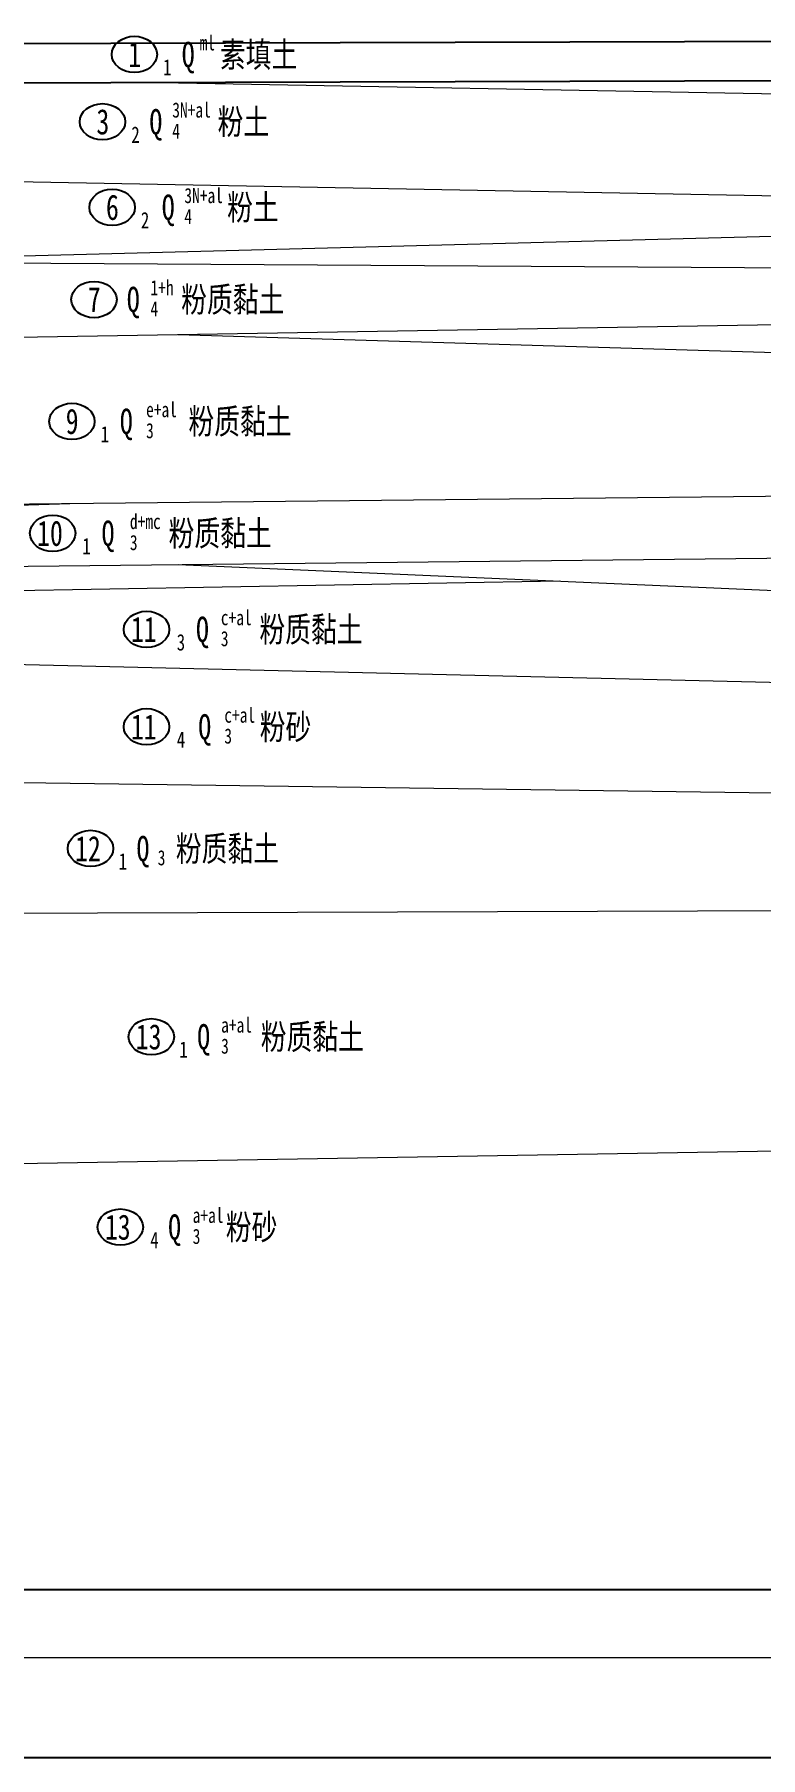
# Model space of a CAD drawing. Header units: millimetres. Extents: x 946 to 3601, y 223 to 2569.
# Drawn here: x 1686.3 to 1734.3, y 483.1 to 597 of the extents above; entities that cross this region are included whole.
import ezdxf

# ---------------------------------------------------------------- set-up
doc = ezdxf.new("R2010")
doc.units = ezdxf.units.MM
doc.layers.add('地质-地层符号', color=3, linetype='Continuous')
doc.layers.add('地质-地面线', color=7, linetype='Continuous')
doc.layers.add('地质-地层线', color=7, linetype='Continuous', lineweight=15)
doc.layers.add('地质-标注栏', color=1, linetype='Continuous', lineweight=25)
doc.styles.add('地层编号', font='', dxfattribs={"width": 0.7, "height": 3})
doc.styles.add('岩土名称', font='', dxfattribs={"width": 0.7, "height": 3})
doc.styles.add('时代', font='', dxfattribs={"width": 0.7, "height": 3})
doc.styles.get('地层编号').set_extended_font_data('仿宋_GB2312')
doc.styles.get('岩土名称').set_extended_font_data('仿宋_GB2312')
doc.styles.get('时代').set_extended_font_data('仿宋_GB2312')

msp = doc.modelspace()

# ---------------------------------------------------------------- linework, layer by layer
at = {"color": 7, "linetype": 'Continuous'}
msp.add_line((1597.89, 593.52), (1793.69, 594.08), dxfattribs=at)
at = {"layer": '地质-地层符号', "color": 7, "linetype": 'Continuous'}
for centre in [(1692.89, 595.64), (1690.78, 591.19), (1691.42, 585.54), (1690.22, 579.45), (1688.76, 571.4), (1687.49, 564.01), (1693.69, 557.66), (1693.69, 551.23), (1689.99, 543.19), (1694.01, 530.75), (1691.96, 518.18)]:
    msp.add_ellipse(centre, major_axis=(-1.5, 0), ratio=0.8, dxfattribs=at)
at = {"layer": '地质-地层线', "color": 7}
for p, q in [((1693.4, 593.8), (1793.69, 591.98)), ((1597.89, 588.92), (1793.69, 585.18)), ((1597.89, 580.02), (1793.69, 585.18)), ((1671.31, 581.96), (1793.69, 581.18)), ((1597.89, 575.52), (1793.69, 578.78)), ((1695.79, 577.15), (1793.69, 574.18)), ((1597.89, 565.02), (1793.69, 567.08)), ((1597.89, 563.12), (1688.62, 565.98)), ((1597.89, 560.92), (1793.69, 562.98)), ((1695.79, 561.95), (1793.69, 557.68)), ((1597.89, 558.72), (1720.96, 560.86)), ((1597.89, 557.42), (1793.69, 552.78)), ((1597.89, 548.72), (1793.69, 546.08)), ((1597.89, 538.62), (1793.69, 539.28)), ((1597.89, 520.92), (1793.69, 524.18)), ((1565.37, 489.75), (1818.86, 489.75))]:
    msp.add_line(p, q, dxfattribs=at)
at = {"layer": '地质-地面线', "color": 7, "linetype": 'Continuous'}
msp.add_line((1597.89, 596.12), (1793.69, 596.68), dxfattribs=at)
at = {"layer": '地质-标注栏', "linetype": 'Continuous'}
for p, q in [((1565.37, 494.25), (1818.86, 494.25)), ((1565.37, 483.15), (1818.86, 483.15))]:
    msp.add_line(p, q, dxfattribs=at)

# ---------------------------------------------------------------- texts
at = {"layer": '地质-地层符号', "color": 7, "linetype": 'Continuous', "width": 0.75}
for s, height, style, p in [('1', 1.67, '地层编号', (1692.48, 594.8)), ('Q', 1.67, '时代', (1696.02, 594.8)), ('ml', 1, '时代', (1697.2, 595.91)), ('素填土', 1.666, '岩土名称', (1698.54, 594.8)), ('1', 1.08, '地层编号', (1694.79, 594.25)), ('3', 1.67, '地层编号', (1690.38, 590.36)), ('Q', 1.67, '时代', (1693.88, 590.36)), ('3N+al', 1, '时代', (1695.39, 591.47)), ('粉土', 1.666, '岩土名称', (1698.39, 590.36)), ('2', 1.08, '地层编号', (1692.69, 589.8)), ('4', 1, '时代', (1695.39, 590.08)), ('6', 1.67, '地层编号', (1691.01, 584.71)), ('Q', 1.67, '时代', (1694.7, 584.71)), ('3N+al', 1, '时代', (1696.19, 585.82)), ('粉土', 1.666, '岩土名称', (1699.02, 584.71)), ('2', 1.08, '地层编号', (1693.32, 584.15)), ('4', 1, '时代', (1696.19, 584.43)), ('1+h', 1, '时代', (1693.95, 579.73)), ('粉质黏土', 1.666, '岩土名称', (1695.98, 578.62)), ('7', 1.67, '地层编号', (1689.81, 578.62)), ('Q', 1.67, '时代', (1692.39, 578.62)), ('4', 1, '时代', (1693.95, 578.34)), ('e+al', 1, '时代', (1693.66, 571.68)), ('9', 1.67, '地层编号', (1688.35, 570.57)), ('Q', 1.67, '时代', (1691.93, 570.57)), ('粉质黏土', 1.666, '岩土名称', (1696.46, 570.57)), ('1', 1.08, '地层编号', (1690.66, 570.01)), ('3', 1, '时代', (1693.66, 570.29)), ('10', 1.666, '地层编号', (1686.46, 563.18)), ('Q', 1.67, '时代', (1690.72, 563.18)), ('d+mc', 1, '时代', (1692.59, 564.29)), ('粉质黏土', 1.666, '岩土名称', (1695.15, 563.18)), ('1', 1.08, '地层编号', (1689.45, 562.62)), ('3', 1, '时代', (1692.59, 562.9)), ('c+al', 1, '时代', (1698.6, 557.94)), ('11', 1.666, '地层编号', (1692.66, 556.83)), ('Q', 1.67, '时代', (1696.96, 556.83)), ('粉质黏土', 1.666, '岩土名称', (1701.15, 556.83)), ('3', 1.08, '地层编号', (1695.69, 556.27)), ('3', 1, '时代', (1698.6, 556.55)), ('11', 1.666, '地层编号', (1692.66, 550.39)), ('Q', 1.67, '时代', (1697.11, 550.39)), ('c+al', 1, '时代', (1698.83, 551.5)), ('粉砂', 1.666, '岩土名称', (1701.17, 550.39)), ('4', 1.08, '地层编号', (1695.69, 549.84)), ('3', 1, '时代', (1698.83, 550.12)), ('Q', 1.67, '时代', (1693.03, 542.35)), ('粉质黏土', 1.666, '岩土名称', (1695.63, 542.35)), ('12', 1.666, '地层编号', (1688.97, 542.35)), ('3', 1, '时代', (1694.43, 542.08)), ('1', 1.08, '地层编号', (1691.85, 541.8)), ('13', 1.666, '地层编号', (1692.98, 529.92)), ('Q', 1.67, '时代', (1697.04, 529.92)), ('a+al', 1, '时代', (1698.62, 531.03)), ('粉质黏土', 1.666, '岩土名称', (1701.24, 529.92)), ('1', 1.08, '地层编号', (1695.86, 529.37)), ('3', 1, '时代', (1698.62, 529.64)), ('Q', 1.67, '时代', (1695.12, 517.35)), ('a+al', 1, '时代', (1696.74, 518.46)), ('粉砂', 1.666, '岩土名称', (1698.93, 517.35)), ('13', 1.666, '地层编号', (1690.94, 517.35)), ('3', 1, '时代', (1696.74, 517.07)), ('4', 1.08, '地层编号', (1693.94, 516.79))]:
    msp.add_text(s, height=height, dxfattribs=dict(at, style=style)).set_placement(p)

doc.saveas('drawing.dxf')
